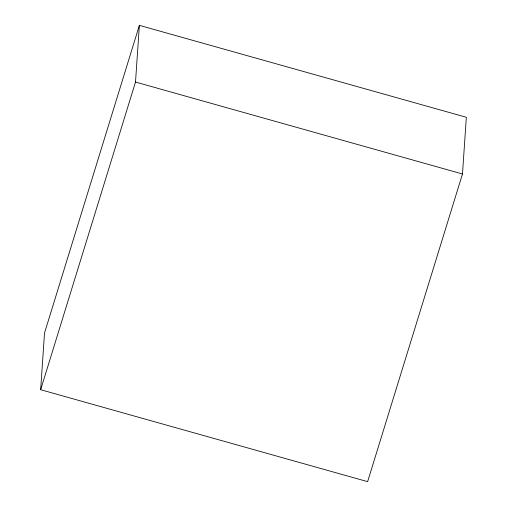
<?xml version="1.0" encoding="UTF-8"?>
<svg xmlns="http://www.w3.org/2000/svg" width="507" height="507" viewBox="0 0 507 507"><rect width="100%" height="100%" fill="white"/><g stroke="black" fill="none" stroke-linecap="round" stroke-linejoin="round"><path stroke-width="0.76" d="M40.655 389.718L44.521 333.01L139.374 25.35L466.345 117.282L462.479 173.99L367.626 481.65L40.655 389.718L135.508 82.058L139.374 25.35M135.508 82.058L462.479 173.99"/></g></svg>
